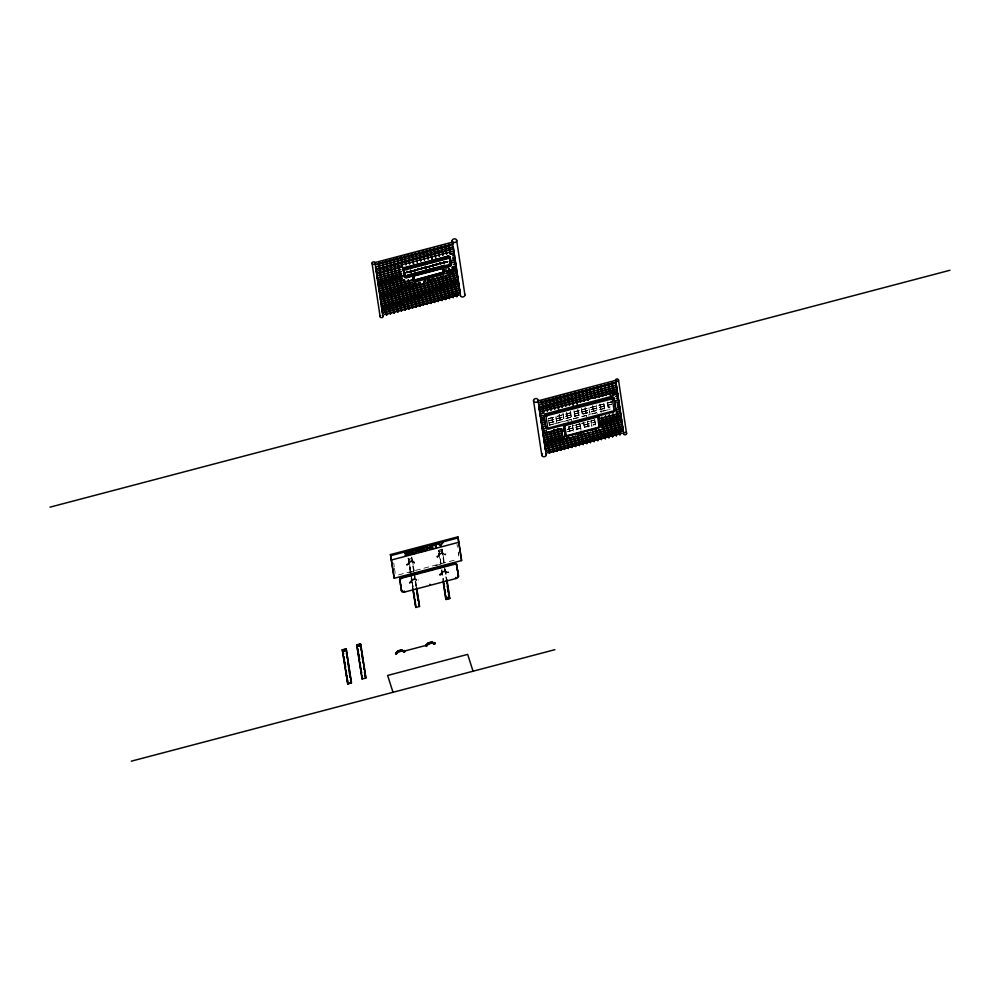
<?xml version="1.0" encoding="UTF-8"?>
<svg xmlns="http://www.w3.org/2000/svg" width="1000" height="1000" viewBox="0 0 1000 1000"><rect width="100%" height="100%" fill="white"/><g stroke="black" fill="none" stroke-linecap="round" stroke-linejoin="round"><path stroke-width="0.75" stroke-dasharray="5 3.75" d="M408.587 561.562L407.925 564.85L406.825 565.15L408.688 562.225L412.375 561.25L414.475 562.8L415.625 562.487L412.275 560.6L408.587 561.562L407.925 564.85L408.688 562.225M411.3 579.538L410.65 582.825L409.538 583.125L411.4 580.188L415.087 579.225L417.188 580.775L418.35 580.462L415 578.562L411.3 579.538L410.65 582.825L411.4 580.188M438.85 553.6L438.1 556.587L437.088 557.175L438.188 556.888L438.95 554.25L442.638 553.275L444.837 555.138L445.938 554.85L445.75 553.9L444.637 554.188L442.537 552.625L438.85 553.6L438.1 556.587M441.562 571.575L440.812 574.562L441.562 571.575L445.262 570.6C445.475 572.888 450.412 571.962 447.362 572.163L447.55 573.112L448.663 572.825L448.462 571.862M448.663 572.825L445.363 571.25L441.662 572.225L440.913 574.862L439.8 575.15L440.863 574.538M548.462 418.512L555.85 416.575L556.725 423.275M557.65 416.1L579.788 410.262M581.587 409.787L611.213 402L611.112 400.988M548.513 418.7L611.263 402.175M548.8 420.688L611.45 404.2M548.75 420.9L611.5 404.375M549.038 422.887L609.975 406.85M549.087 423.075L610.025 407.025M549.45 425.037L571.6 419.212M573.4 418.738L590.05 414.35M591.85 413.875L610.3 409.025M553.188 424.25L549.5 425.225L548.7 419.675M554.987 423.775L567.962 420.363M569.75 419.888L571.65 419.4M573.45 418.925L586.413 415.513M588.212 415.037L590.1 414.538L589.125 407.85M591.9 414.062L601.175 411.625L600.037 403.9M602.975 411.15L610.35 409.212M570.688 426.238L568.8 426.737L569.6 432.275M572.487 425.763L574.388 425.262M576.275 424.762L579.963 423.8L581.025 430.375M581.763 423.325L583.663 422.825L584.362 428.387M587.35 421.85L589.15 421.375M591.038 420.887L594.637 419.938M568.85 426.925L570.737 426.425M580.013 423.975L572.537 425.95L573.3 431.312M581.812 423.512L585.513 422.537M587.4 422.038L589.2 421.562M594.775 420.1L591.087 421.062L591.938 426.425M567.337 429.387L595.062 422.088M567.388 429.575L595.112 422.275M567.663 431.562L595.388 424.263M567.712 431.75L595.438 424.45M410.213 571.975L408.113 558.075L410.575 557.438M439.6 549.788L442.062 549.138L444.412 562.987M410.675 572.175L408.575 558.288L411.525 557.5L411.812 558.4L408.862 559.175L410.962 573.075M440.938 564.212L438.837 550.312L441.788 549.538L443.95 562.788M441 563.562L439.125 551.213L442.075 550.438M410.462 571.938L408.587 559.575L412.275 558.6L414.15 570.962M442.537 550.638L438.85 551.613L438.375 550.112L440.475 564.012M408.688 561.862L412.375 560.9L414.475 562.45L415.487 561.862M438.95 553.9L442.638 552.925L444.837 555.138L444.637 554.188L445.75 553.9M408.775 562.525L412.475 561.55L414.575 563.1L415.575 562.163M439.05 554.55L442.638 553.275M406.625 564.188C409.525 564 405.562 563.913 406.825 565.15M437.088 557.175L436.887 556.225L438 555.938L438.188 556.888L438.05 556.263M438.088 556.237L436.887 556.225M444.738 554.837L445.938 554.85M398.537 574.888L457.762 559.288M409.038 572.6L414.963 571.05M435.688 565.588L440.138 564.425M411.4 579.837L415.087 578.862L417.287 581.075L418.4 580.788L418.2 579.837M441.662 571.875L445.35 570.9L447.45 572.463M411.5 580.487L415.188 579.525L417.287 581.075L417.1 580.125L418.3 580.138M441.763 572.525L445.45 571.55L447.55 573.112L447.413 572.487M409.338 582.163C412.238 581.975 408.275 581.888 409.538 583.125M439.613 574.2L440.812 574.212L440.913 574.862L439.613 574.2L439.8 575.15M438.837 550.312L439.125 551.213M408.575 558.288L408.862 559.175M408.113 558.075L408.587 559.575M610.925 401.012L611.263 403.212M607.587 402.987L608.587 409.65M607.238 401.987L608.4 409.675M603.888 403.963L605.05 411.65M603.7 404L604.862 411.688M599.85 403.925L601.175 412.65M596.163 404.9L597.487 413.625M592.663 405.85L593.825 413.537M594.8 419.963L595.788 426.488M592.475 405.875L593.638 413.562M594.6 419.963L595.6 426.512M588.938 407.887L589.95 414.538M590.925 421.037L591.75 426.45M585.275 407.788L586.6 416.512M587.425 421.987L588.25 427.388M585.087 407.812L586.413 416.538M587.238 422.013L588.062 427.425M581.587 408.762L582.737 416.35M583.725 422.85L584.55 428.363M581.4 408.787L582.55 416.375M577.9 409.738L579.062 417.425M577.712 409.762L578.875 417.45M579.837 423.85L580.837 430.4M574.362 411.737L575.375 418.387M576.35 424.9L577.325 431.337M574.025 410.75L575.188 418.425M576.163 424.925L577.137 431.375M570.513 411.675L571.838 420.4M572.487 424.725L573.488 431.275M570.325 411.7L571.65 420.425M566.825 412.65L568.15 421.375M568.962 426.737L569.788 432.25M566.638 412.675L567.962 421.4M563.138 413.612L564.3 421.287M562.95 413.65L564.1 421.225M559.45 414.588L560.612 422.275M559.263 414.613L560.425 422.312M555.913 416.6L557.075 424.263M552.225 417.562L553.387 425.262M552.038 417.6L553.2 425.288M548.688 420.85L549.338 425.112M458.275 552.038L458.725 554.963M457.025 544.275L457.475 547.2M458.35 553.05L458.8 555.975M445.35 569.175L446.75 578.438M442.062 549.138L444.162 563.038M445.1 569.212L446.5 578.488M444.875 568.962L446.287 578.237M441.788 549.538L443.663 561.888M444.588 568.075L446.225 578.875M441.925 569.75L443.562 580.55M441.65 570.138L443.275 579.663M441.413 570.188L442.812 579.45M414.375 572.5L416.488 586.4M411.8 557.112L413.9 571.013M414.137 572.55L416.238 586.45M411.525 557.5L413.625 571.4M413.862 572.95L415.962 586.85M411.425 576.163L413.062 586.975M410.913 573.725L413.013 587.625M411.388 578.112L412.788 587.375M411.15 578.15L412.55 587.425M393.725 562.95L394.25 566.888M394.462 568.35L395.35 574.2M414.575 563.1L414.375 562.15L414.575 563.1"/><path stroke-width="1.5" d="M452.762 242.488L453.088 243.95L375.037 264.5L374.837 263.488M537.688 400.95L615.75 380.337L616.112 381.413L616.25 382.125L538.188 402.725L537.775 401.438M443.7 273.762L414.3 281.5L413.9 276L442.463 268.488L443.7 273.762L442.512 267.362L442.938 268.712M405.213 277.038L403.787 269.337L404.775 275.7A1.363 0.775 -17.7 0 0 405.988 275.975L449.338 264.562A1.363 0.775 -17.7 0 0 450.375 263.7L449.438 257.325L450.812 264.962A1.363 0.775 -17.7 0 1 449.762 265.912L406.413 277.325A1.363 0.775 -17.7 0 1 405.213 277.038L404.6 275.175M450.8 265.038L450.225 263.25A1.363 0.775 -17.7 0 1 449.487 264M442.413 268.263C443.988 267.887 445.575 273.612 443.212 274.425L414.95 281.875C413.475 282.362 412.488 279.088 414.375 280.087L443.35 272.225L414.4 280.325L413.413 279.887L412.987 277.25L413.562 279.05M564.9 426.163L564.9 426.138A1.288 0.725 -17.7 0 1 565.85 425.375L596.613 417.275A1.288 0.725 -17.7 0 1 597.7 417.5L599.087 426.562A1.288 0.725 -17.7 0 1 598.138 427.35L567.375 435.45A1.288 0.725 -17.7 0 1 566.287 435.225L564.788 425.812M403.425 651.087L404.487 650.588L403.425 651.087L401.725 650.062L398.038 651.038L395.662 653.138L398 650.825L401.7 649.85L403.713 651.988L404.812 651.7L401.987 650.75L398.288 651.725L395.95 654.038L398.325 651.938L402.013 650.962L403.675 651.775M434.762 642.613L433.688 643.125L431.987 642.1L428.3 643.075L425.938 645.163L428.275 642.85L431.962 641.888L433.65 642.913C433.275 645.062 436.6 642.925 433.938 643.812L432.25 642.788L428.562 643.75L426.225 646.062L428.587 643.975L432.275 643L433.975 644.025L433.65 642.913L434.762 642.613L435.075 643.737M443.263 272.413L443.212 274.425M613.375 412.062L548.85 429.05A3.65 2.075 -17.7 0 1 545.8 427.75L544.275 417.725A3.65 2.075 -17.7 0 1 546.725 414.975L611.237 398A3.65 2.075 -17.7 0 1 614.3 399.288L615.812 409.312A3.65 2.075 -17.7 0 1 613.375 412.05L613.325 412.075M547.15 415.988L547.112 416.012A1.737 0.988 -17.7 0 0 546.112 417.125L547.663 427.375A1.737 0.988 -17.7 0 0 548.9 427.9L612.9 411.062A1.737 0.988 -17.7 0 0 613.987 409.9L612.438 399.675A1.737 0.988 -17.7 0 0 611.188 399.137L547.038 415.65M414.012 275.738L413.188 276.388L413.95 281.625M404.837 268.387L404.7 267.938A1.363 0.775 -17.7 0 0 403.825 268.5M452.6 242.113L374.538 262.663L375.012 264.488M377.1 264.337L450.913 244.913M377.15 264.525L450.962 245.1M375.575 267L453.137 246.788M375.913 269.175L453.413 248.775M375.962 269.363L453.462 248.962M376.238 271.363L453.787 251.137M376.562 273.538L402.35 266.75M454.075 253.125L450.425 254.088L449.012 244.375M402.4 266.925L376.613 273.712L377.325 279.088M450.475 254.275L454.125 253.312M404.05 274L402.987 269.025A2.05 1.163 -17.7 0 1 404.787 267.5L447.825 256.175A2.05 1.163 -17.7 0 1 449.938 256.675L451.475 264.825A2.05 1.163 -17.7 0 1 449.675 266.35L406.637 277.675A2.05 1.163 -17.7 0 1 404.525 277.175L403.95 275.387M406.3 267.5L447.863 256.562M376.9 275.712L400.938 269.575M452.55 255.787L454.45 255.487M404.525 277.175L403.562 270.825A2.05 1.163 -17.7 0 1 405.363 269.3L448.4 257.975A2.05 1.163 -17.7 0 1 450.513 258.463M449.862 258.675L449.825 258.6A1.363 0.775 -17.7 0 0 448.625 258.325L405.275 269.738A1.363 0.775 -17.7 0 0 404.237 270.613M377.225 277.887L401.213 271.575M452.887 257.962L454.725 257.488M377.275 278.075L401.262 271.75M452.938 258.15L454.775 257.663M377.55 280.062L401.538 273.75M405.238 272.775L447.638 261.613M451.413 260.613L455.062 259.662M377.6 280.25L401.587 273.925M438.5 264.212L407.088 272.488L406.85 271.3M447.688 261.8L440.3 263.738L440.062 262.55M451.463 260.8L455.112 259.837M377.887 282.238L403.675 275.45M451.75 262.8L455.387 261.837M377.938 282.425L403.725 275.637M453.587 262.5L455.438 262.013M407.45 275.113L443.288 265.675M422.1 272.362L427.75 270.875M429.162 270.5L442.45 267.238M378.212 284.413L402.2 278.1M453.875 264.5L455.712 264.012M378.263 284.6L402.25 278.288M453.925 264.675L455.763 264.2M378.537 286.588L404.325 279.8M452.4 267.15L456.05 266.188M378.587 286.775L404.375 279.988L408.75 309.275M445.075 269.275L446.875 268.8M456.1 266.375L452.45 267.325L456.925 296.625M378.875 288.762L412.038 280.038M445.35 271.262L456.375 268.363M378.925 288.95L412.088 280.212M445.4 271.45L456.425 268.55M379.2 290.938L412.375 282.213M445.675 273.438L456.7 270.538M379.25 291.125L412.425 282.387L416.138 307.337M445.725 273.625L456.75 270.725M379.525 293.113L416.388 283.412M418.275 282.913L420.075 282.438M423.775 281.475L425.662 280.975M427.463 280.5L429.35 280M431.25 279.5L434.837 278.55M436.737 278.062L438.625 277.562M440.425 277.087L444.113 276.112M446.012 275.613L457.038 272.712M418.325 283.1L420.225 282.6M423.825 281.65L425.712 281.163M436.788 278.238L444.162 276.3M457.088 272.9L446.062 275.8L449.538 298.562M379.862 295.287L457.362 274.887M379.9 295.475L457.413 275.075M380.188 297.475L457.688 277.062M380.238 297.65L457.738 277.25M380.513 299.65L458.025 279.237M380.562 299.825L458.075 279.425M380.838 301.825L458.35 281.413M380.887 302L458.4 281.6M381.175 304L458.675 283.6M381.225 304.175L458.725 283.775M381.5 306.175L459.012 285.775M381.55 306.363L459.062 285.95M381.825 308.35L459.338 287.95M381.875 308.538L459.387 288.125M382.163 310.525L459.663 290.125M382.212 310.712L459.712 290.312M382.488 312.7L460 292.3M382.537 312.887L460.05 292.488M384.663 314.387L458.475 294.962M384.712 314.575L458.525 295.15M50 507.163L950 270.25M540.25 402.575L614.062 383.137M540.3 402.762L614.113 383.325M538.737 405.238L616.287 385.012M539.062 407.413L616.575 387.013M539.113 407.6L616.625 387.188M539.388 409.588L616.9 389.188M539.438 409.775L616.95 389.375M539.725 411.763L617.225 391.362M539.775 411.95L617.275 391.55M540.05 413.938L543.7 412.975M612.025 395L617.562 393.537M540.1 414.125L543.75 413.162M612.075 395.175L617.612 393.725M545.8 427.75L543.837 416.35A3.65 2.075 -17.7 0 1 546.287 413.6L610.8 396.625A3.65 2.075 -17.7 0 1 613.862 397.912L614.3 399.288M540.375 416.112L542.225 415.625M616.038 396.2L617.888 395.712M540.425 416.3L542.275 415.812M616.087 396.388L617.938 395.9M540.712 418.288L542.55 417.8M616.375 398.375L618.212 397.887M540.763 418.475L542.6 417.987M616.425 398.562L618.263 398.075M541.038 420.462L542.888 419.988M616.7 400.55L618.55 400.062M541.087 420.65L542.938 420.163M614.95 401.213L618.6 400.25M541.362 422.65L543.212 422.163M617.025 402.725L618.875 402.238M541.413 422.825L543.263 422.337M617.075 402.912L618.925 402.425M541.7 424.825L543.538 424.338M617.362 404.9L619.2 404.412M541.75 425L543.587 424.513M617.413 405.087L619.25 404.6M542.025 427L543.875 426.512M617.688 407.075L619.538 406.587M542.075 427.175L543.925 426.7M617.737 407.262L619.587 406.775M542.35 429.175L544.2 428.688M616.213 409.725L619.862 408.775M544.25 428.875L542.4 429.35L540.475 417.3M616.263 409.913L619.913 408.95M542.688 431.35L546.325 430.387M616.55 411.9L620.188 410.95M542.737 431.538L544.575 431.05M620.237 411.125L616.6 412.088L620.075 434.85M543.013 433.525L561.425 428.675L564.525 449.45M600.225 418.462L620.525 413.125M543.062 433.713L561.562 428.837M600.275 418.65L620.575 413.3M543.337 435.7L563.638 430.35M600.55 420.637L620.85 415.3M543.387 435.887L563.688 430.538M600.6 420.825L620.9 415.487M543.675 437.875L562.175 433M600.875 422.812L621.175 417.475M543.725 438.062L562.225 433.188M600.925 423L621.225 417.663M544 440.05L562.5 435.188L561.575 428.7M601.213 424.988L621.512 419.65M544.05 440.238L562.463 435.387M601.263 425.175L621.55 419.837M600.138 426.262A2.4 1.363 -17.7 0 1 598.075 427.938L567.587 435.95A2.4 1.363 -17.7 0 1 565.212 435.45M544.325 442.225L564.625 436.887M598.088 428.038L567.612 436.062A2.4 1.363 -17.7 0 1 565.225 435.562L563.362 424.938A2.4 1.363 -17.7 0 1 563.6 424.438M601.538 427.163L621.838 421.825M544.375 442.413L564.675 437.062M601.587 427.35L621.888 422.013M544.663 444.4L570.538 437.587L571.912 447.512M572.337 437.113L576.025 436.15M577.825 435.675L585.212 433.725L586.675 443.625M587.1 433.225L590.788 432.262M592.587 431.788L594.487 431.287M622.163 424L596.287 430.812L597.737 440.712M544.712 444.588L576.075 436.325M577.875 435.85L590.837 432.438M592.638 431.975L622.212 424.188M544.987 446.575L622.5 426.175M545.037 446.763L622.537 426.362M545.312 448.75L622.825 428.35M545.363 448.938L622.875 428.537M623.15 430.525L545.588 451.1L623.2 430.712M547.825 452.625L621.638 433.188M547.875 452.8L621.688 433.375M390.475 554.587L457.825 536.85L458.162 537.9L461.587 560.55L394.225 578.288L390.475 554.587L394.225 578.288M390.8 555.638L458.162 537.9M391.463 559.987L458.825 542.263M402.175 576.912L453.512 563.387A2.862 1.638 -17.7 0 1 456.5 564.2L458.5 576.275A2.688 1.538 -17.7 0 1 455.975 578.525L404.637 592.038A2.688 1.538 -17.7 0 1 401.65 591.237L399.637 579.163A2.862 1.638 -17.7 0 1 402.175 576.912L402.512 577.95A2.862 1.638 -17.7 0 0 399.975 580.212L401.65 591.237M402.287 577.487L411.337 575.1M414.363 574.312L418.875 573.125M421.9 572.325L427.925 570.737M429.438 570.337L433.963 569.15M436.975 568.362L449.038 565.175M402.512 577.95L453.85 564.438A2.862 1.638 -17.7 0 1 456.838 565.237M446.975 579.975L449.787 598.513L446.087 599.487L445.613 597.987L449.3 597.013L446.737 580.025M446.075 598.188L446.362 599.087L449.312 598.312M412.775 588.962L415.825 607.45L419.513 606.475L416.712 587.95M356.763 644.862L360.45 643.888L360.938 645.387L365.875 678.025L362.175 679L356.763 644.862L362.175 679M360.175 644.287L357.225 645.062L357.512 645.962L360.462 645.188L360.175 644.287L361.075 650.225M342.325 649.812L346.025 648.838L346.5 650.337L351.438 682.975L347.75 683.95L342.325 649.812L347.75 683.95M343.462 654.463L342.8 650.013L345.75 649.237L346.037 650.138L343.088 650.913L343.537 653.875M357.238 646.363L360.938 645.387M342.812 651.312L346.5 650.337M347.738 682.65L348.025 683.55L350.975 682.775L350.525 679.8M131.275 761.188L554.9 649.675M414.288 281.45L413.862 280.1L414.95 281.875M413.875 280.163L413.1 275.1L413.537 276.45M615.812 409.3L613.862 397.912M610.8 396.625L611.237 398M598.775 417.15L598.312 415.737A2.4 1.363 -17.7 0 0 598.1 415.5M598.55 417.275L600.163 426.375A2.4 1.363 -17.7 0 1 598.1 428.05M563.362 424.938L563.812 426.35M546.287 413.6L546.725 414.975M543.837 416.35L544.275 417.725M450.412 259.85L450.988 261.65M450.575 260.912L451.475 264.825M449.762 260.025L450.337 261.812M447.825 256.175L448.438 258.363M449.012 264.175L449.675 266.35M443.1 269.325L443.675 271.112M441.712 266.5L442.3 268.512M442.887 269.862L443.312 271.212M443.475 271.825L444.05 273.625M426.312 261.837L426.887 263.637M427.525 269.825L428.188 272.225M428.5 276.35L429.075 278.15M413.488 277.6L413.913 278.95M404.787 267.5L405.363 269.3M406.6 277.288L405.838 275.525A1.363 0.775 -17.7 0 1 404.988 275.5M406.062 275.875L406.637 277.675M404.125 272.038L404.7 273.837M402.987 269.025L403.562 270.825M461.587 560.55L457.825 536.85M457.337 569.712L457.675 570.763M456.5 564.2L458.5 576.275M453.512 563.387L453.85 564.438M455.637 577.475L455.975 578.525M449.3 597.013L449.787 598.513M473.05 671.225L467.663 654.388L387.625 675.462L393.013 692.288M427.837 570.15L428.175 571.2M429.975 584.237L430.312 585.288M419.513 606.475L416.475 587.987M418.762 605.375L419.05 606.275L418.587 603.188M415.812 606.15L416.1 607.05M425.9 644.95L426.225 646.062M404.3 591L404.637 592.038M399.637 579.163L399.975 580.212M400.475 584.675L400.812 585.725M404.487 650.588L404.812 651.7M395.637 652.913L395.95 654.038M365.875 678.025L360.45 643.888M362.163 677.7L362.45 678.6L362 675.638M342.8 650.013L343.088 650.913M351.438 682.975L346.025 648.838M350.688 681.875L350.975 682.775M618.462 379.825L626.575 433.45M616.188 383.812L623.438 431.7M615.7 381.8L623.575 433.913M612.175 382.612L614 394.65M611.987 382.638L613.812 394.675M616.438 412.062L619.888 434.875M608.488 383.575L610.288 395.513M613.088 414.05L616.388 435.825M608.3 383.612L609.95 394.513M612.9 414.075L616.2 435.85M604.788 384.55L606.438 395.45M609.4 415.012L612.688 436.8M604.6 384.575L606.25 395.475M609.212 415.05L612.5 436.825M601.1 385.525L602.75 396.425M605.712 415.988L609 437.762M600.913 385.55L602.562 396.45M605.525 416.012L608.812 437.8M597.413 386.5L599.062 397.4M602.175 417.987L605.312 438.738M597.225 386.525L598.875 397.425M601.825 416.987L605.125 438.762M600.163 426.375L598.75 417.038A2.4 1.363 -17.7 0 0 596.35 416.538L565.887 424.688A2.4 1.363 -17.7 0 0 563.837 426.35M593.538 387.5L595.175 398.4M599.963 429.975L601.438 439.738M590.025 388.438L591.525 398.3M596.287 429.787L597.925 440.688M589.837 388.462L591.337 398.338M586.337 389.412L587.987 400.312M592.587 430.75L594.237 441.65M586.15 389.438L587.8 400.337M592.562 431.812L594.05 441.688M582.65 390.375L584.3 401.287M589.062 432.762L590.55 442.625M582.463 390.412L584.113 401.312M588.875 432.788L590.363 442.65M578.962 391.35L580.6 402.25M585.363 433.725L586.862 443.6M578.775 391.375L580.413 402.275M575.262 392.325L577.075 404.263M581.512 433.663L583.162 444.562M575.075 392.35L576.725 403.25M581.325 433.7L582.975 444.6M571.575 393.3L573.375 405.238M577.825 434.637L579.475 445.538M571.388 393.325L573.188 405.262M577.638 434.663L579.288 445.562M567.888 394.263L569.538 405.163M574.288 436.65L575.788 446.512M567.7 394.3L569.35 405.2M574.1 436.675L575.6 446.538M564.188 395.238L565.837 406.138M570.6 437.612L572.1 447.488M564 395.262L565.65 406.163M560.5 396.213L562.15 407.113M566.75 437.55L568.4 448.45M560.312 396.238L561.962 407.137M566.562 437.587L568.212 448.488M565.212 435.575L563.8 426.238A2.4 1.363 -17.7 0 1 565.875 424.562M556.812 397.188L558.612 409.113M562.737 436.35L564.712 449.425M556.625 397.212L558.425 409.15M553.125 398.15L554.775 409.05M557.725 428.612L561.025 450.4M552.938 398.188L554.587 409.087M557.537 428.65L560.837 450.425M549.425 399.125L551.075 410.025M554.038 429.588L557.337 451.375M549.237 399.15L550.887 410.05M553.85 429.613L557.15 451.4M545.737 400.1L547.388 411M550.5 431.6L553.638 452.337M545.55 400.125L547.2 411.025M550.312 431.625L553.45 452.375M541.862 401.1L543.663 413.013M546.462 431.562L549.763 453.338M538.1 400.35A2.3 1.875 -8.6 0 1 534.65 402.125A2.3 1.875 -8.6 0 1 534.688 398.862A2.3 1.875 -8.6 0 1 538.1 400.35L546.325 454.75M538.65 405.275L540.325 416.287M542.45 430.35L545.413 449.963M533.525 400.55L541.825 455.425M456.625 240.113L464.925 295M453.2 246.612L460.125 292.438M452.125 240.8L460.425 295.675M448.825 244.4L450.3 254.163M452.287 267.312L456.737 296.65M449.938 256.675L450.262 258.788M445.325 245.35L446.65 254.075M448.787 268.25L453.225 297.587M445.138 245.375L446.463 254.1M448.6 268.275L453.038 297.625M441.637 246.325L442.95 255.05M443.938 261.55L444.275 263.75M441.45 246.35L442.762 255.075M443.75 261.575L444.087 263.775M445.9 275.775L449.35 298.587M437.95 247.288L439.263 256.012M440.25 262.525L440.425 263.688M442.375 276.613L445.85 299.538M437.762 247.325L439.075 256.05M442.188 276.65L445.662 299.562M434.25 248.263L435.725 258M436.562 263.5L436.737 264.662M438.688 277.587L442.15 300.512M434.062 248.287L435.387 257.013M436.375 263.525L436.55 264.688M438.5 277.613L441.962 300.538M430.562 249.237L432.038 259M432.875 264.488L433.2 266.663M435.012 278.663L438.462 301.475M430.375 249.262L431.85 259.025M432.675 264.5L433.013 266.688M438.275 301.512L434.825 278.688L427.512 280.688L430.9 303.45M426.875 250.212L428.188 258.925M429.338 266.475L429.513 267.638M431.325 279.637L434.775 302.45M426.688 250.238L428 258.962M429.15 266.5L429.325 267.663M431.138 279.662L434.588 302.475M423.188 251.175L424.5 259.9M425.487 266.413L425.812 268.612M427.463 279.488L431.087 303.425M423 251.213L424.312 259.925M425.3 266.438L425.625 268.637M419.487 252.15L420.812 260.875M421.8 267.387L421.975 268.538M423.925 281.475L427.388 304.4M419.3 252.175L420.625 260.9M421.613 267.413L421.788 268.575M423.75 281.613L427.2 304.425M415.613 253.15L417.275 262.887M418.1 268.35L418.088 269.55M420.05 282.475L423.512 305.4M412.113 254.088L413.587 263.85M414.575 270.363L414.75 271.525M416.562 283.525L420.012 306.337M411.925 254.125L413.4 263.875M414.387 270.387L414.562 271.55M419.825 306.363L416.375 283.55L379.575 293.3L381.275 305.2M408.425 255.062L409.738 263.788M410.725 270.3L411.05 272.488M412.7 283.35L416.325 307.312M408.237 255.087L409.55 263.812M410.538 270.325L410.863 272.525M404.725 256.038L406.05 264.762M407.038 271.262L407.212 272.425M408.35 279.975L412.625 308.275M404.538 256.062L405.863 264.788M408.162 280L412.438 308.312M401.037 257.013L402.512 266.762M404.5 279.913L408.938 309.25M400.85 257.038L402.175 265.763M446.512 579.775L446.987 582.863M447.45 585.95L449.087 596.763M446.463 580.425L446.925 583.513M447.4 586.6L448.1 591.237M448.562 594.325L449.025 597.413M397.35 258L405.25 310.225M397.163 258.012L405.062 310.25M444.025 583.638L444.5 586.737M444.963 589.825L445.438 592.913M445.9 596L446.362 599.087M443.288 580.95L446.087 599.487M443.05 581L445.613 597.987M393.65 258.95L401.562 311.2M393.462 258.975L401.375 311.225M389.963 259.925L397.863 312.162M389.775 259.95L397.675 312.2M386.275 260.9L394.175 313.137M386.087 260.925L393.988 313.163M382.587 261.863L390.487 314.113M382.55 262.925L390.3 314.137M378.888 262.838L386.8 315.075M378.7 262.863L386.6 315.113M375.087 263.05A1.525 1.25 -8.6 0 1 372.788 264.237A1.525 1.25 -8.6 0 1 372.812 262.05A1.525 1.25 -8.6 0 1 375.087 263.05L383.15 316.35M375.5 267.05L376.337 272.562M377.488 280.212L379.3 292.15M381.438 306.325L382.587 313.9M432.25 642.788L431.987 642.1M372.038 263.175L380.15 316.812M428.562 643.75L428.3 643.075M427.15 645.113L403.525 651.325M416.488 589.288L418.062 600.75M410.962 573.075L411.425 576.163M414 593.15L414.462 596.237M414.938 599.325L415.4 602.425M413.95 593.8L414.412 596.888M414.875 599.975L415.575 604.612M413.025 588.913L415.825 607.45M401.725 650.062L401.987 650.75M398.038 651.038L398.288 651.725M361.587 652.6L363.162 662.987M363.612 665.95L364 669.513M364.513 671.888L365.112 676.925M357.962 648.925L358.413 651.9M358.862 654.862L359.538 659.312M359.988 662.275L360.438 665.25M361.1 669.7L361.55 672.663M357.9 649.513L359.475 659.9M359.925 662.862L361.488 673.25M346.488 653.1L347.1 658.138M347.6 660.525L350.012 677.425M343.975 656.85L344.425 659.812M344.875 662.775L345.55 667.225M346 670.2L346.45 673.162M346.9 676.137L348.025 683.55M343.913 657.425L345.487 667.812M345.938 670.788L347.512 681.162M458.162 575.225A2.688 1.538 -17.7 0 1 457.512 576.562M402.587 591.15A2.688 1.538 -17.7 0 1 401.312 590.2M401.238 578.55A1.825 1.05 -17.7 0 1 401.575 578.3M400.75 578.513A1.825 1.05 -17.7 0 1 401.425 577.85M404.538 275.875A2.05 1.163 -17.7 0 1 404.012 275.512M450.9 263.025A2.05 1.163 -17.7 0 1 449.562 264.4M448.2 256.5A1.363 0.775 -17.7 0 1 448.65 256.5M464.625 294.062A2.3 1.875 -8.6 0 1 462.912 296.95A2.3 1.875 -8.6 0 1 460.438 294.7M382.4 315.3A1.525 1.25 -8.6 0 1 382.863 317.087A1.525 1.25 -8.6 0 1 380.637 317.425A1.525 1.25 -8.6 0 1 380.55 315.575M565.475 434.663A2.4 1.363 -17.7 0 1 564.775 434.15M599.7 424.963A2.4 1.363 -17.7 0 1 599.475 425.462M598.8 426.5A1.288 0.725 -17.7 0 1 598.513 426.75M545.675 453.438A2.3 1.875 -8.6 0 1 545.65 456.112A2.3 1.875 -8.6 0 1 542.413 456.25A2.3 1.875 -8.6 0 1 542.438 453.587M625.462 432.287A1.525 1.25 -8.6 0 1 626.375 434.087A1.525 1.25 -8.6 0 1 623.962 434.462A1.525 1.25 -8.6 0 1 624.3 432.463M614.8 409.438A3.65 2.075 -17.7 0 1 614.562 409.675M546.613 427.575A3.65 2.075 -17.7 0 1 545.35 426.375M404.963 553.188L408.688 554L405.025 555.037A1.863 1.062 -17.7 0 0 405.688 555.45L409.387 553.987L405.8 552.825L409 552.4L407.212 551.862L404.963 553.188M419.05 549.712L416.188 551.038L416.025 549.95L419.05 549.712M419.812 549.7L418.387 550.812L420.637 551.775L417.1 551.2L415.737 553.062L415.238 549.788L418.55 548.962A1.388 0.787 -17.7 0 1 419.425 549.038L419.812 549.7M442.188 542.7L440.737 544.675L437.95 543.812L441.325 546.325L441.112 544.938L443.038 542.475L442.188 542.7M414.075 550.1L410.05 551.15L410.55 554.438L414.7 553.337L411.225 553.85L411.062 552.737L414.125 551.938L411 552.35L410.85 551.35L414.075 550.1M424.862 547.263L420.838 548.312L421.337 551.587L425.487 550.5L422.013 551.013L421.838 549.9L424.913 549.087L421.788 549.513L421.637 548.513L424.862 547.263M426.763 546.75L426.012 546.95L426.512 550.225L427.212 550.05L426.825 547.475L430.887 549.075L430.387 545.8L429.688 545.988L430.075 548.562L426.763 546.75M432.463 545.25L431.725 545.45L432.212 548.725L432.95 548.538L432.463 545.25M437.738 543.862L433.4 545.413L435.213 544.938L435.65 547.825L436.4 547.625L435.962 544.738L437.738 543.862M427.3 645.562L427.013 644.663L427.3 645.562M397.025 653.525L396.737 652.625L397.025 653.525M453.25 242.375A2.3 1.875 -8.6 0 0 456.7 240.6A2.3 1.875 -8.6 0 0 453.275 239.112A2.3 1.875 -8.6 0 0 453.25 242.375M616.225 381.325A1.525 1.25 -8.6 0 0 618.513 380.15A1.525 1.25 -8.6 0 0 616.237 379.15A1.525 1.25 -8.6 0 0 616.225 381.325"/></g></svg>
